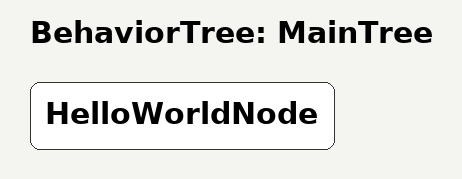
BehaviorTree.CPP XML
<root main_tree_to_execute="MainTree">
    <BehaviorTree ID="MainTree">
        <HelloWorldNode />
    </BehaviorTree>
</root>
